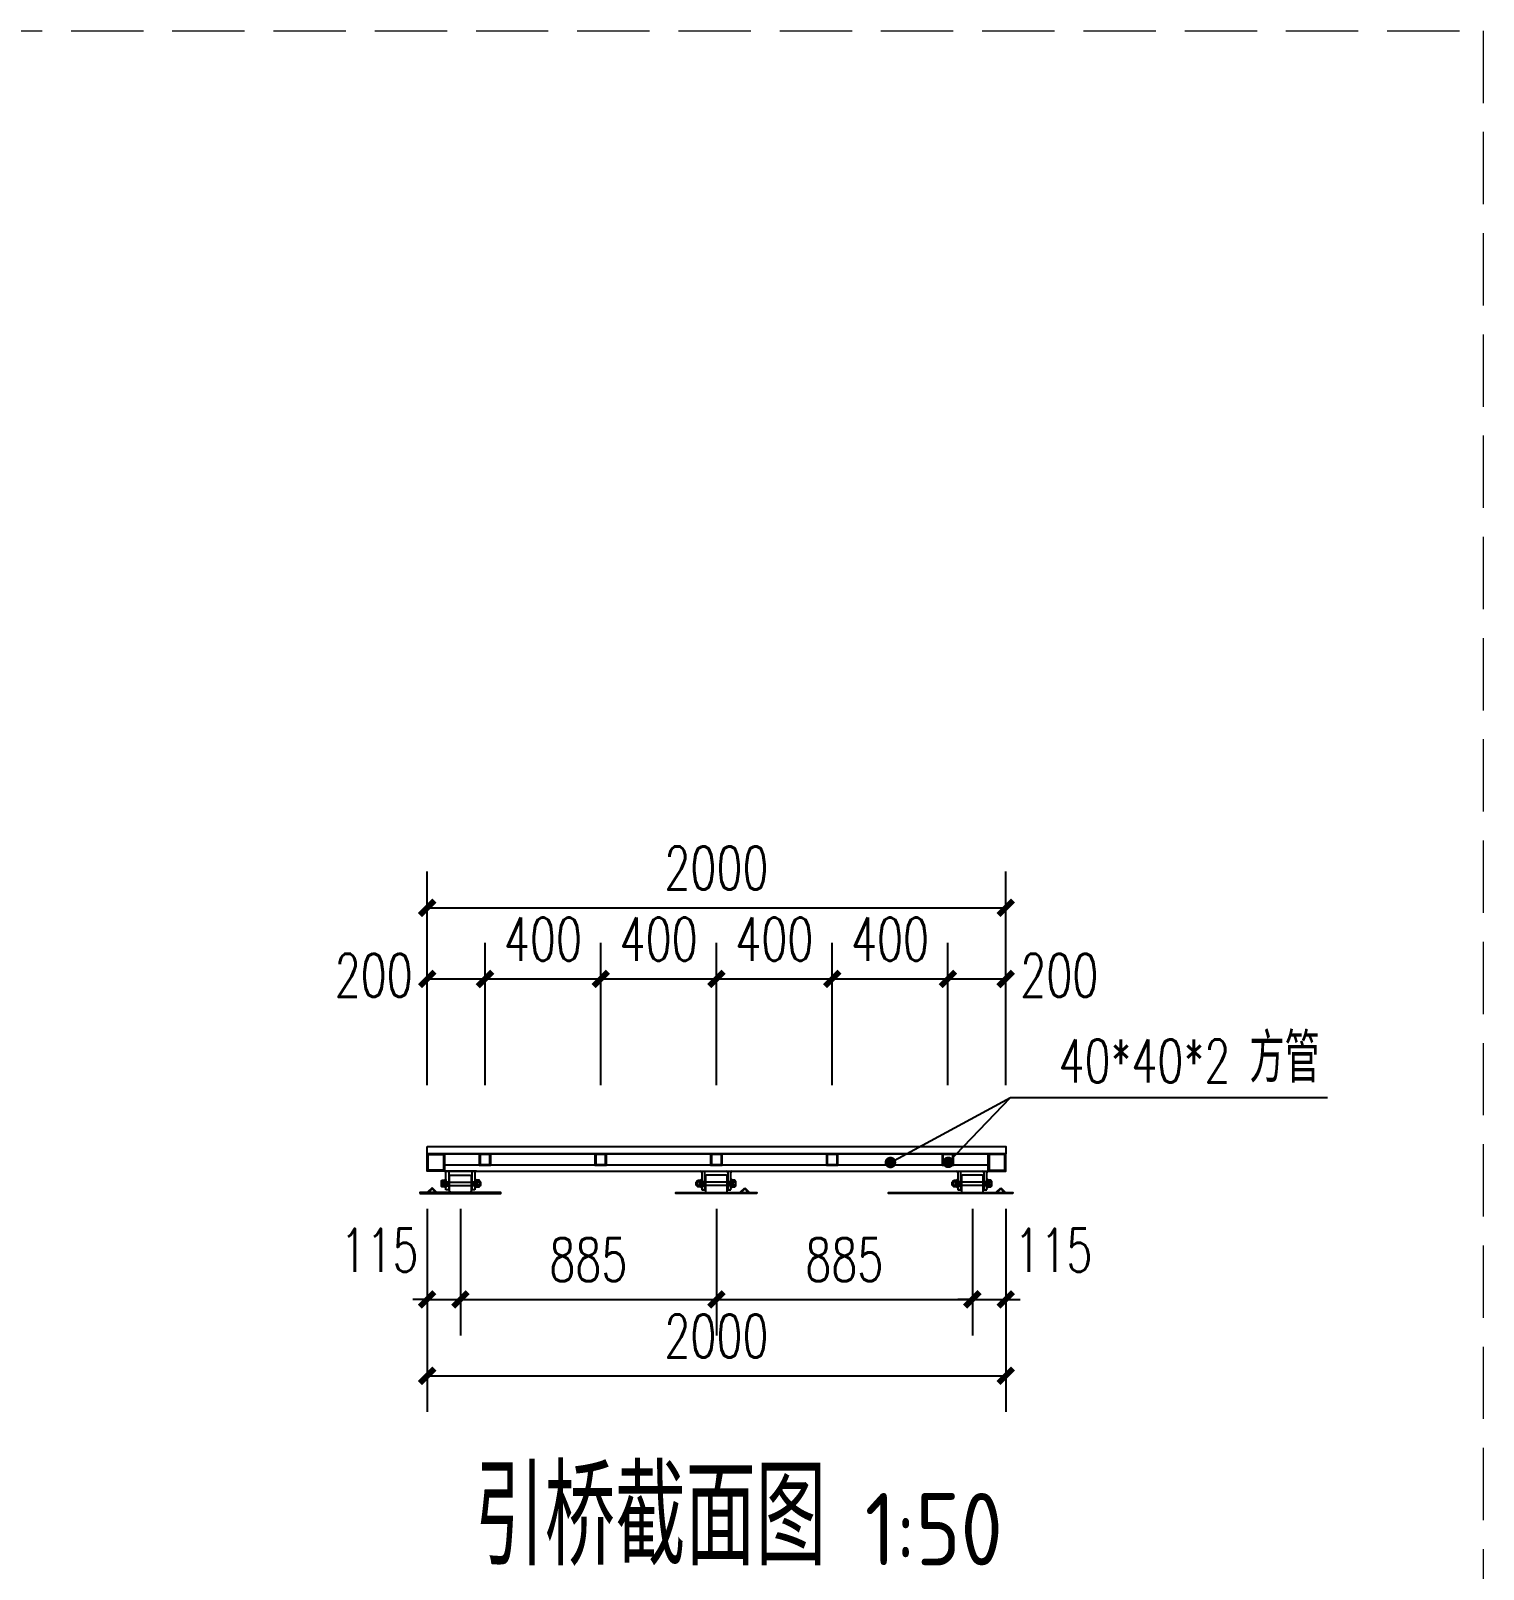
# Model space of a CAD drawing. Extents: x 396092 to 455492, y 17293 to 132793.
# Drawn here: x 428753 to 433774, y 37276 to 42596 of the extents above; entities that cross this region are included whole.
import ezdxf

# ---------------------------------------------------------------- set-up
doc = ezdxf.new("R2010")
doc.units = 0
doc.header["$LTSCALE"] = 1000
doc.header["$MEASUREMENT"] = 0
doc.linetypes.add('ACAD_ISO03W100', pattern=[30, 12, -18])
doc.linetypes.add('DASH', pattern=[0.35, 0.25, -0.1])
doc.layers.add('8', color=8, linetype='Continuous', lineweight=9)
for name, color, linetype in [('DIM_LEAD', 3, 'Continuous'), ('PUB_DIM', 3, 'Continuous'), ('PUB_TEXT', 7, 'Continuous'), ('W-WOOD_FLOOR木地板', 30, 'Continuous')]:
    doc.layers.add(name, color=color, linetype=linetype)
doc.styles.add('_TCH_DIM', font='SIMPLEX', dxfattribs={"bigfont": 'GBCBIG'})
doc.styles.add('_TCH_DIM_T3', font='SIMPLEX', dxfattribs={"width": 0.705882, "bigfont": 'GBCBIG'})
doc.styles.get("Standard").update_dxf_attribs({"font": 'gbenor.shx', "bigfont": 'gbcbig.shx'})
doc.dimstyles.new('_TCH_ARCH&&50', dxfattribs={"dimtxt": 148.75, "dimasz": 50, "dimexe": 125, "dimexo": 150, "dimgap": 63.125, "dimtad": 1, "dimdec": 0, "dimzin": 0, "dimdsep": 46, "dimtxsty": '_TCH_DIM_T3', "dimblk": 'ARCHTICK', "dimcen": 0.09, "dimclrt": 7, "dimazin": 2, "dimtfac": 1, "dimtdec": 0, "dimtix": 1, "dimtmove": 2, "dimatfit": 3, "dimfxl": 1, "dimtolj": 1, "dimtzin": 0, "dimarcsym": 0})

# ---------------------------------------------------------------- blocks, each defined once
blk = doc.blocks.new('*U45')
for p, q in [((20, 20), (-20, 20)), ((-20, 20), (-20, -20)), ((17, 17), (-17, 17)), ((-17, 17), (-17, -17)), ((17, -17), (17, 17)), ((20, -20), (20, 20)), ((-20, -20), (20, -20)), ((-17, -17), (17, -17))]:
    blk.add_line(p, q)
blk = doc.blocks.new('*U42')
at = {"color": 0, "linetype": 'ByBlock', "lineweight": -2, "transparency": 16777216}
for p in [(0, 0), (400, 0), (800, 0), (1200, 0), (1600, 0)]:
    blk.add_blockref('*U45', p, dxfattribs=at)
blk = doc.blocks.new('_ArchTick')
at = {"color": 0, "linetype": 'ByBlock', "const_width": 0.4}
blk.add_lwpolyline([(-0.5, -0.5), (0.5, 0.5)], dxfattribs=at)
blk = doc.blocks.new('*D115')
at = {"layer": 'Defpoints', "color": 0, "transparency": 16777216}
for p in [(432123.1, 39563.4), (430123.1, 39046.2), (432123.1, 39046.2)]:
    blk.add_point(p, dxfattribs=at)
at = {"layer": 'PUB_DIM', "color": 0, "lineweight": -2, "transparency": 16777216}
for p, q in [((430123.1, 39196.2), (430123.1, 39688.4)), ((432123.1, 39196.2), (432123.1, 39688.4)), ((430123.1, 39563.4), (432123.1, 39563.4))]:
    blk.add_line(p, q, dxfattribs=at)
at = {"layer": 'PUB_DIM', "color": 0, "lineweight": -2, "transparency": 16777216, "xscale": 50, "yscale": 50, "zscale": 50, "rotation": 180}
blk.add_blockref('_ArchTick', (430123.1, 39563.4), dxfattribs=at)
at = {"layer": 'PUB_DIM', "color": 0, "lineweight": -2, "transparency": 16777216, "xscale": 50, "yscale": 50, "zscale": 50}
blk.add_blockref('_ArchTick', (432123.1, 39563.4), dxfattribs=at)
at = {"layer": 'PUB_DIM', "color": 7, "transparency": 16777216, "insert": (431123.1, 39700.9), "char_height": 148.75, "attachment_point": 5, "style": '_TCH_DIM_T3'}
blk.add_mtext('\\A1;2000', dxfattribs=at)
blk = doc.blocks.new('*D116')
at = {"layer": 'Defpoints', "color": 0, "transparency": 16777216}
for p in [(430323.1, 39317.3), (430123.1, 38800.1), (430323.1, 38800.1)]:
    blk.add_point(p, dxfattribs=at)
at = {"layer": 'PUB_DIM', "color": 0, "lineweight": -2, "transparency": 16777216}
for p, q in [((430123.1, 38950.1), (430123.1, 39442.3)), ((430323.1, 38950.1), (430323.1, 39442.3)), ((430123.1, 39317.3), (430323.1, 39317.3))]:
    blk.add_line(p, q, dxfattribs=at)
at = {"layer": 'PUB_DIM', "color": 0, "lineweight": -2, "transparency": 16777216, "xscale": 50, "yscale": 50, "zscale": 50, "rotation": 180}
blk.add_blockref('_ArchTick', (430123.1, 39317.3), dxfattribs=at)
at = {"layer": 'PUB_DIM', "color": 0, "lineweight": -2, "transparency": 16777216, "xscale": 50, "yscale": 50, "zscale": 50}
blk.add_blockref('_ArchTick', (430323.1, 39317.3), dxfattribs=at)
at = {"layer": 'PUB_DIM', "color": 7, "transparency": 16777216, "insert": (429938.1, 39329.8), "char_height": 148.75, "attachment_point": 5, "style": '_TCH_DIM_T3'}
blk.add_mtext('\\A1;200', dxfattribs=at)
blk = doc.blocks.new('*D117')
at = {"layer": 'Defpoints', "color": 0, "transparency": 16777216}
for p in [(430723.1, 39317.3), (430323.1, 38800.1), (430723.1, 38800.1)]:
    blk.add_point(p, dxfattribs=at)
at = {"layer": 'PUB_DIM', "color": 0, "lineweight": -2, "transparency": 16777216}
for p, q in [((430323.1, 38950.1), (430323.1, 39442.3)), ((430723.1, 38950.1), (430723.1, 39442.3)), ((430323.1, 39317.3), (430723.1, 39317.3))]:
    blk.add_line(p, q, dxfattribs=at)
at = {"layer": 'PUB_DIM', "color": 0, "lineweight": -2, "transparency": 16777216, "xscale": 50, "yscale": 50, "zscale": 50, "rotation": 180}
blk.add_blockref('_ArchTick', (430323.1, 39317.3), dxfattribs=at)
at = {"layer": 'PUB_DIM', "color": 0, "lineweight": -2, "transparency": 16777216, "xscale": 50, "yscale": 50, "zscale": 50}
blk.add_blockref('_ArchTick', (430723.1, 39317.3), dxfattribs=at)
at = {"layer": 'PUB_DIM', "color": 7, "transparency": 16777216, "insert": (430523.1, 39454.8), "char_height": 148.75, "attachment_point": 5, "style": '_TCH_DIM_T3'}
blk.add_mtext('\\A1;400', dxfattribs=at)
blk = doc.blocks.new('*D118')
at = {"layer": 'Defpoints', "color": 0, "transparency": 16777216}
for p in [(431123.1, 39317.3), (430723.1, 38800.1), (431123.1, 38800.1)]:
    blk.add_point(p, dxfattribs=at)
at = {"layer": 'PUB_DIM', "color": 0, "lineweight": -2, "transparency": 16777216}
for p, q in [((430723.1, 38950.1), (430723.1, 39442.3)), ((431123.1, 38950.1), (431123.1, 39442.3)), ((430723.1, 39317.3), (431123.1, 39317.3))]:
    blk.add_line(p, q, dxfattribs=at)
at = {"layer": 'PUB_DIM', "color": 0, "lineweight": -2, "transparency": 16777216, "xscale": 50, "yscale": 50, "zscale": 50, "rotation": 180}
blk.add_blockref('_ArchTick', (430723.1, 39317.3), dxfattribs=at)
at = {"layer": 'PUB_DIM', "color": 0, "lineweight": -2, "transparency": 16777216, "xscale": 50, "yscale": 50, "zscale": 50}
blk.add_blockref('_ArchTick', (431123.1, 39317.3), dxfattribs=at)
at = {"layer": 'PUB_DIM', "color": 7, "transparency": 16777216, "insert": (430923.1, 39454.8), "char_height": 148.75, "attachment_point": 5, "style": '_TCH_DIM_T3'}
blk.add_mtext('\\A1;400', dxfattribs=at)
blk = doc.blocks.new('*D119')
at = {"layer": 'Defpoints', "color": 0, "transparency": 16777216}
for p in [(431523.1, 39317.3), (431123.1, 38800.1), (431523.1, 38800.1)]:
    blk.add_point(p, dxfattribs=at)
at = {"layer": 'PUB_DIM', "color": 0, "lineweight": -2, "transparency": 16777216}
for p, q in [((431123.1, 38950.1), (431123.1, 39442.3)), ((431523.1, 38950.1), (431523.1, 39442.3)), ((431123.1, 39317.3), (431523.1, 39317.3))]:
    blk.add_line(p, q, dxfattribs=at)
at = {"layer": 'PUB_DIM', "color": 0, "lineweight": -2, "transparency": 16777216, "xscale": 50, "yscale": 50, "zscale": 50, "rotation": 180}
blk.add_blockref('_ArchTick', (431123.1, 39317.3), dxfattribs=at)
at = {"layer": 'PUB_DIM', "color": 0, "lineweight": -2, "transparency": 16777216, "xscale": 50, "yscale": 50, "zscale": 50}
blk.add_blockref('_ArchTick', (431523.1, 39317.3), dxfattribs=at)
at = {"layer": 'PUB_DIM', "color": 7, "transparency": 16777216, "insert": (431323.1, 39454.8), "char_height": 148.75, "attachment_point": 5, "style": '_TCH_DIM_T3'}
blk.add_mtext('\\A1;400', dxfattribs=at)
blk = doc.blocks.new('*D120')
at = {"layer": 'Defpoints', "color": 0, "transparency": 16777216}
for p in [(431923.1, 39317.3), (431523.1, 38800.1), (431923.1, 38800.1)]:
    blk.add_point(p, dxfattribs=at)
at = {"layer": 'PUB_DIM', "color": 0, "lineweight": -2, "transparency": 16777216}
for p, q in [((431523.1, 38950.1), (431523.1, 39442.3)), ((431923.1, 38950.1), (431923.1, 39442.3)), ((431523.1, 39317.3), (431923.1, 39317.3))]:
    blk.add_line(p, q, dxfattribs=at)
at = {"layer": 'PUB_DIM', "color": 0, "lineweight": -2, "transparency": 16777216, "xscale": 50, "yscale": 50, "zscale": 50, "rotation": 180}
blk.add_blockref('_ArchTick', (431523.1, 39317.3), dxfattribs=at)
at = {"layer": 'PUB_DIM', "color": 0, "lineweight": -2, "transparency": 16777216, "xscale": 50, "yscale": 50, "zscale": 50}
blk.add_blockref('_ArchTick', (431923.1, 39317.3), dxfattribs=at)
at = {"layer": 'PUB_DIM', "color": 7, "transparency": 16777216, "insert": (431723.1, 39454.8), "char_height": 148.75, "attachment_point": 5, "style": '_TCH_DIM_T3'}
blk.add_mtext('\\A1;400', dxfattribs=at)
blk = doc.blocks.new('*D121')
at = {"layer": 'Defpoints', "color": 0, "transparency": 16777216}
for p in [(432123.1, 39317.3), (431923.1, 38800.1), (432123.1, 38800.1)]:
    blk.add_point(p, dxfattribs=at)
at = {"layer": 'PUB_DIM', "color": 0, "lineweight": -2, "transparency": 16777216}
for p, q in [((431923.1, 38950.1), (431923.1, 39442.3)), ((432123.1, 38950.1), (432123.1, 39442.3)), ((431923.1, 39317.3), (432123.1, 39317.3))]:
    blk.add_line(p, q, dxfattribs=at)
at = {"layer": 'PUB_DIM', "color": 0, "lineweight": -2, "transparency": 16777216, "xscale": 50, "yscale": 50, "zscale": 50, "rotation": 180}
blk.add_blockref('_ArchTick', (431923.1, 39317.3), dxfattribs=at)
at = {"layer": 'PUB_DIM', "color": 0, "lineweight": -2, "transparency": 16777216, "xscale": 50, "yscale": 50, "zscale": 50}
blk.add_blockref('_ArchTick', (432123.1, 39317.3), dxfattribs=at)
at = {"layer": 'PUB_DIM', "color": 7, "transparency": 16777216, "insert": (432308.1, 39329.8), "char_height": 148.75, "attachment_point": 5, "style": '_TCH_DIM_T3'}
blk.add_mtext('\\A1;200', dxfattribs=at)
blk = doc.blocks.new('*D122')
at = {"layer": 'Defpoints', "color": 0, "transparency": 16777216}
for p in [(430123.1, 38469.7), (432123.1, 38469.7), (432123.1, 37945.1)]:
    blk.add_point(p, dxfattribs=at)
at = {"layer": 'PUB_DIM', "color": 0, "lineweight": -2, "transparency": 16777216}
for p, q in [((430123.1, 38319.7), (430123.1, 37820.1)), ((432123.1, 38319.7), (432123.1, 37820.1)), ((430123.1, 37945.1), (432123.1, 37945.1))]:
    blk.add_line(p, q, dxfattribs=at)
at = {"layer": 'PUB_DIM', "color": 0, "lineweight": -2, "transparency": 16777216, "xscale": 50, "yscale": 50, "zscale": 50, "rotation": 180}
blk.add_blockref('_ArchTick', (430123.1, 37945.1), dxfattribs=at)
at = {"layer": 'PUB_DIM', "color": 0, "lineweight": -2, "transparency": 16777216, "xscale": 50, "yscale": 50, "zscale": 50}
blk.add_blockref('_ArchTick', (432123.1, 37945.1), dxfattribs=at)
at = {"layer": 'PUB_DIM', "color": 7, "transparency": 16777216, "insert": (431123.1, 38082.6), "char_height": 148.75, "attachment_point": 5, "style": '_TCH_DIM_T3'}
blk.add_mtext('\\A1;2000', dxfattribs=at)
blk = doc.blocks.new('*D123')
at = {"layer": 'Defpoints', "color": 0, "transparency": 16777216}
for p in [(430123.1, 38672.4), (430238.1, 38672.4), (430238.1, 38209.3)]:
    blk.add_point(p, dxfattribs=at)
at = {"layer": 'PUB_DIM', "color": 0, "lineweight": -2, "transparency": 16777216}
for p, q in [((430123.1, 38522.4), (430123.1, 38084.3)), ((430238.1, 38522.4), (430238.1, 38084.3)), ((430123.1, 38209.3), (430073.1, 38209.3)), ((430123.1, 38209.3), (430238.1, 38209.3)), ((430238.1, 38209.3), (430288.1, 38209.3))]:
    blk.add_line(p, q, dxfattribs=at)
at = {"layer": 'PUB_DIM', "color": 0, "lineweight": -2, "transparency": 16777216, "xscale": 50, "yscale": 50, "zscale": 50}
blk.add_blockref('_ArchTick', (430123.1, 38209.3), dxfattribs=at)
at = {"layer": 'PUB_DIM', "color": 0, "lineweight": -2, "transparency": 16777216, "xscale": 50, "yscale": 50, "zscale": 50, "rotation": 180}
blk.add_blockref('_ArchTick', (430238.1, 38209.3), dxfattribs=at)
at = {"layer": 'PUB_DIM', "color": 7, "transparency": 16777216, "insert": (429958.1, 38379.5), "char_height": 148.75, "attachment_point": 5, "style": '_TCH_DIM_T3'}
blk.add_mtext('\\A1;115', dxfattribs=at)
blk = doc.blocks.new('*D124')
at = {"layer": 'Defpoints', "color": 0, "transparency": 16777216}
for p in [(430238.1, 38672.4), (431122.9, 38672.4), (431122.9, 38209.3)]:
    blk.add_point(p, dxfattribs=at)
at = {"layer": 'PUB_DIM', "color": 0, "lineweight": -2, "transparency": 16777216}
for p, q in [((430238.1, 38522.4), (430238.1, 38084.3)), ((431122.9, 38522.4), (431122.9, 38084.3)), ((430238.1, 38209.3), (431122.9, 38209.3))]:
    blk.add_line(p, q, dxfattribs=at)
at = {"layer": 'PUB_DIM', "color": 0, "lineweight": -2, "transparency": 16777216, "xscale": 50, "yscale": 50, "zscale": 50, "rotation": 180}
blk.add_blockref('_ArchTick', (430238.1, 38209.3), dxfattribs=at)
at = {"layer": 'PUB_DIM', "color": 0, "lineweight": -2, "transparency": 16777216, "xscale": 50, "yscale": 50, "zscale": 50}
blk.add_blockref('_ArchTick', (431122.9, 38209.3), dxfattribs=at)
at = {"layer": 'PUB_DIM', "color": 7, "transparency": 16777216, "insert": (430680.5, 38346.8), "char_height": 148.75, "attachment_point": 5, "style": '_TCH_DIM_T3'}
blk.add_mtext('\\A1;885', dxfattribs=at)
blk = doc.blocks.new('*D125')
at = {"layer": 'Defpoints', "color": 0, "transparency": 16777216}
for p in [(431122.9, 38672.4), (432007.8, 38672.4), (432007.8, 38209.3)]:
    blk.add_point(p, dxfattribs=at)
at = {"layer": 'PUB_DIM', "color": 0, "lineweight": -2, "transparency": 16777216}
for p, q in [((431122.9, 38522.4), (431122.9, 38084.3)), ((432007.8, 38522.4), (432007.8, 38084.3)), ((431122.9, 38209.3), (432007.8, 38209.3))]:
    blk.add_line(p, q, dxfattribs=at)
at = {"layer": 'PUB_DIM', "color": 0, "lineweight": -2, "transparency": 16777216, "xscale": 50, "yscale": 50, "zscale": 50, "rotation": 180}
blk.add_blockref('_ArchTick', (431122.9, 38209.3), dxfattribs=at)
at = {"layer": 'PUB_DIM', "color": 0, "lineweight": -2, "transparency": 16777216, "xscale": 50, "yscale": 50, "zscale": 50}
blk.add_blockref('_ArchTick', (432007.8, 38209.3), dxfattribs=at)
at = {"layer": 'PUB_DIM', "color": 7, "transparency": 16777216, "insert": (431565.4, 38346.8), "char_height": 148.75, "attachment_point": 5, "style": '_TCH_DIM_T3'}
blk.add_mtext('\\A1;885', dxfattribs=at)
blk = doc.blocks.new('*D126')
at = {"layer": 'Defpoints', "color": 0, "transparency": 16777216}
for p in [(432007.8, 38672.4), (432123.1, 38672.4), (432123.1, 38209.3)]:
    blk.add_point(p, dxfattribs=at)
at = {"layer": 'PUB_DIM', "color": 0, "lineweight": -2, "transparency": 16777216}
for p, q in [((432007.8, 38522.4), (432007.8, 38084.3)), ((432123.1, 38522.4), (432123.1, 38084.3)), ((432007.8, 38209.3), (431957.8, 38209.3)), ((432007.8, 38209.3), (432123.1, 38209.3)), ((432123.1, 38209.3), (432173.1, 38209.3))]:
    blk.add_line(p, q, dxfattribs=at)
at = {"layer": 'PUB_DIM', "color": 0, "lineweight": -2, "transparency": 16777216, "xscale": 50, "yscale": 50, "zscale": 50}
blk.add_blockref('_ArchTick', (432007.8, 38209.3), dxfattribs=at)
at = {"layer": 'PUB_DIM', "color": 0, "lineweight": -2, "transparency": 16777216, "xscale": 50, "yscale": 50, "zscale": 50, "rotation": 180}
blk.add_blockref('_ArchTick', (432123.1, 38209.3), dxfattribs=at)
at = {"layer": 'PUB_DIM', "color": 7, "transparency": 16777216, "insert": (432288.1, 38379.5), "char_height": 148.75, "attachment_point": 5, "style": '_TCH_DIM_T3'}
blk.add_mtext('\\A1;115', dxfattribs=at)

msp = doc.modelspace()

# ---------------------------------------------------------------- linework, layer by layer
for p, q in [((430293.1, 38653.1), (430183.1, 38653.1)), ((430188.1, 38588.1), (430188.1, 38648.1)), ((430198.1, 38648.1), (430198.1, 38588.1)), ((430288.1, 38648.1), (430288.1, 38588.1)), ((431067.9, 38653.1), (431177.9, 38653.1)), ((431072.9, 38648.1), (431072.9, 38588.1)), ((431162.9, 38648.1), (431162.9, 38588.1)), ((431172.9, 38588.1), (431172.9, 38648.1)), ((431952.8, 38653.1), (432062.8, 38653.1)), ((431957.8, 38648.1), (431957.8, 38588.1)), ((432047.8, 38648.1), (432047.8, 38588.1)), ((432057.8, 38588.1), (432057.8, 38648.1)), ((430172.1, 38616.7), (430172.1, 38602.7)), ((430181.1, 38615.2), (430174.1, 38615.2)), ((430174.1, 38604.2), (430181.1, 38604.2)), ((430185.1, 38613), (430181.1, 38609.7)), ((430185.1, 38610.7), (430181.1, 38607.4)), ((430198.1, 38588.1), (430188.1, 38588.1)), ((430291.1, 38613), (430295.1, 38609.7)), ((430291.1, 38610.7), (430295.1, 38607.4)), ((430295.1, 38615.2), (430302.1, 38615.2)), ((430302.1, 38604.2), (430295.1, 38604.2)), ((431065.9, 38615.2), (431058.9, 38615.2)), ((431058.9, 38604.2), (431065.9, 38604.2)), ((431069.9, 38613), (431065.9, 38609.7)), ((431069.9, 38610.7), (431065.9, 38607.4)), ((431162.9, 38588.1), (431172.9, 38588.1)), ((431175.9, 38613), (431179.9, 38609.7)), ((431175.9, 38610.7), (431179.9, 38607.4)), ((431179.9, 38615.2), (431186.9, 38615.2)), ((431186.9, 38604.2), (431179.9, 38604.2)), ((431188.9, 38616.7), (431188.9, 38602.7)), ((431950.8, 38615.2), (431943.8, 38615.2)), ((431943.8, 38604.2), (431950.8, 38604.2)), ((431954.8, 38613), (431950.8, 38609.7)), ((431954.8, 38610.7), (431950.8, 38607.4)), ((432047.8, 38588.1), (432057.8, 38588.1)), ((432060.8, 38613), (432064.8, 38609.7)), ((432060.8, 38610.7), (432064.8, 38607.4)), ((432064.8, 38615.2), (432071.8, 38615.2)), ((432071.8, 38604.2), (432064.8, 38604.2)), ((432073.8, 38616.7), (432073.8, 38602.7))]:
    msp.add_line(p, q)
at = {"color": 1}
for p, q in [((430188.1, 38616.1), (430198.1, 38616.1)), ((430188.1, 38602.1), (430198.1, 38602.1)), ((430278.1, 38616.1), (430288.1, 38616.1)), ((430288.1, 38602.1), (430278.1, 38602.1)), ((431082.9, 38616.1), (431072.9, 38616.1)), ((431072.9, 38602.1), (431082.9, 38602.1)), ((431172.9, 38616.1), (431162.9, 38616.1)), ((431172.9, 38602.1), (431162.9, 38602.1)), ((431967.8, 38616.1), (431957.8, 38616.1)), ((431957.8, 38602.1), (431967.8, 38602.1)), ((432057.8, 38616.1), (432047.8, 38616.1)), ((432057.8, 38602.1), (432047.8, 38602.1))]:
    msp.add_line(p, q, dxfattribs=at)
at = {"color": 6, "linetype": 'ACAD_ISO03W100'}
for p, q in [((430188.1, 38615.1), (430288.1, 38615.1)), ((430188.1, 38603.1), (430288.1, 38603.1)), ((431172.9, 38615.1), (431072.9, 38615.1)), ((431172.9, 38603.1), (431072.9, 38603.1)), ((432057.8, 38615.1), (431957.8, 38615.1)), ((432057.8, 38603.1), (431957.8, 38603.1))]:
    msp.add_line(p, q, dxfattribs=at)
at = {"color": 2}
for p, q in [((430198.1, 38609.1), (430188.1, 38609.1)), ((430288.1, 38609.1), (430278.1, 38609.1)), ((431072.9, 38609.1), (431082.9, 38609.1)), ((431162.9, 38609.1), (431172.9, 38609.1)), ((431957.8, 38609.1), (431967.8, 38609.1)), ((432047.8, 38609.1), (432057.8, 38609.1))]:
    msp.add_line(p, q, dxfattribs=at)
at = {"color": 4}
for p, q in [((430307.1, 38615.7), (430304.1, 38615.7)), ((430304.1, 38609.7), (430308.1, 38609.7)), ((430304.1, 38603.7), (430307.1, 38603.7)), ((431056.9, 38609.7), (431052.9, 38609.7)), ((431053.9, 38615.7), (431056.9, 38615.7)), ((431056.9, 38603.7), (431053.9, 38603.7)), ((431941.8, 38609.7), (431937.8, 38609.7)), ((431938.8, 38615.7), (431941.8, 38615.7)), ((431941.8, 38603.7), (431938.8, 38603.7))]:
    msp.add_line(p, q, dxfattribs=at)
for points in [[(430123.1, 38713.1), (430183.1, 38713.1), (430183.1, 38653.1), (430123.1, 38653.1)], [(430126.1, 38710.1), (430180.1, 38710.1), (430180.1, 38656.1), (430126.1, 38656.1)], [(432062.8, 38713.1), (430183.1, 38713.1), (430183.1, 38653.1), (432062.8, 38653.1)], [(430183.1, 38713.1), (432062.8, 38713.1), (432062.8, 38673.1), (430183.1, 38673.1)], [(432123.1, 38713.1), (432063.1, 38713.1), (432063.1, 38653.1), (432123.1, 38653.1)], [(432120.1, 38710.1), (432066.1, 38710.1), (432066.1, 38656.1), (432120.1, 38656.1)], [(430098.1, 38575.1), (430378.1, 38575.1), (430378.1, 38579.1), (430098.1, 38579.1)], [(430140.1, 38595.4), (430125.9, 38581.3), (430128.1, 38579.1), (430140.1, 38591.2), (430152.1, 38579.1), (430154.2, 38581.3)], [(430172.1, 38618.2), (430172.1, 38615.2), (430172.1, 38604.2), (430172.1, 38601.2)], [(430304.1, 38618.2), (430304.1, 38615.2), (430304.1, 38604.2), (430304.1, 38601.2)], [(430308.1, 38614.7), (430306.1, 38616.7), (430306.1, 38602.7), (430308.1, 38604.7)], [(431262.9, 38575.1), (430982.9, 38575.1), (430982.9, 38579.1), (431262.9, 38579.1)], [(431052.9, 38614.7), (431054.9, 38616.7), (431054.9, 38602.7), (431052.9, 38604.7)], [(431056.9, 38618.2), (431056.9, 38615.2), (431056.9, 38604.2), (431056.9, 38601.2)], [(431188.9, 38618.2), (431188.9, 38615.2), (431188.9, 38604.2), (431188.9, 38601.2)], [(431220.9, 38595.4), (431235.1, 38581.3), (431232.9, 38579.1), (431220.9, 38591.2), (431208.9, 38579.1), (431206.8, 38581.3)], [(432147.8, 38575.1), (431717.8, 38575.1), (431717.8, 38579.1), (432147.8, 38579.1)], [(431937.8, 38614.7), (431939.8, 38616.7), (431939.8, 38602.7), (431937.8, 38604.7)], [(431941.8, 38618.2), (431941.8, 38615.2), (431941.8, 38604.2), (431941.8, 38601.2)], [(432073.8, 38618.2), (432073.8, 38615.2), (432073.8, 38604.2), (432073.8, 38601.2)], [(432105.8, 38595.4), (432119.9, 38581.3), (432117.8, 38579.1), (432105.8, 38591.2), (432093.8, 38579.1), (432091.6, 38581.3)]]:
    msp.add_lwpolyline(points, close=True)
for points in [[(430174.1, 38621.2), (430181.1, 38621.2), (430181.1, 38620.2), (430185.1, 38620.2), (430185.1, 38599.2), (430181.1, 38599.2), (430181.1, 38620.2), (430181.1, 38598.2), (430174.1, 38598.2, -0.666667), (430174.1, 38604.2, -0.363636), (430174.1, 38615.2, -0.666667)], [(430270.6, 38579.1), (430205.6, 38579.1, -0.414214), (430200.6, 38584.1), (430200.6, 38634.1, -0.414214), (430205.6, 38639.1), (430270.6, 38639.1, -0.414214), (430275.6, 38634.1), (430275.6, 38584.1, -0.414214)], [(430302.1, 38621.2), (430295.1, 38621.2), (430295.1, 38620.2), (430291.1, 38620.2), (430291.1, 38599.2), (430295.1, 38599.2), (430295.1, 38620.2), (430295.1, 38598.2), (430302.1, 38598.2, 0.666667), (430302.1, 38604.2, 0.363636), (430302.1, 38615.2, 0.666667)], [(431058.9, 38621.2), (431065.9, 38621.2), (431065.9, 38620.2), (431069.9, 38620.2), (431069.9, 38599.2), (431065.9, 38599.2), (431065.9, 38620.2), (431065.9, 38598.2), (431058.9, 38598.2, -0.666667), (431058.9, 38604.2, -0.363636), (431058.9, 38615.2, -0.666667)], [(431090.4, 38579.1), (431155.4, 38579.1, 0.414214), (431160.4, 38584.1), (431160.4, 38634.1, 0.414214), (431155.4, 38639.1), (431090.4, 38639.1, 0.414214), (431085.4, 38634.1), (431085.4, 38584.1, 0.414214)], [(431186.9, 38621.2), (431179.9, 38621.2), (431179.9, 38620.2), (431175.9, 38620.2), (431175.9, 38599.2), (431179.9, 38599.2), (431179.9, 38620.2), (431179.9, 38598.2), (431186.9, 38598.2, 0.666667), (431186.9, 38604.2, 0.363636), (431186.9, 38615.2, 0.666667)], [(431943.8, 38621.2), (431950.8, 38621.2), (431950.8, 38620.2), (431954.8, 38620.2), (431954.8, 38599.2), (431950.8, 38599.2), (431950.8, 38620.2), (431950.8, 38598.2), (431943.8, 38598.2, -0.666667), (431943.8, 38604.2, -0.363636), (431943.8, 38615.2, -0.666667)], [(431975.3, 38579.1), (432040.3, 38579.1, 0.414214), (432045.3, 38584.1), (432045.3, 38634.1, 0.414214), (432040.3, 38639.1), (431975.3, 38639.1, 0.414214), (431970.3, 38634.1), (431970.3, 38584.1, 0.414214)], [(432071.8, 38621.2), (432064.8, 38621.2), (432064.8, 38620.2), (432060.8, 38620.2), (432060.8, 38599.2), (432064.8, 38599.2), (432064.8, 38620.2), (432064.8, 38598.2), (432071.8, 38598.2, 0.666667), (432071.8, 38604.2, 0.363636), (432071.8, 38615.2, 0.666667)]]:
    msp.add_lwpolyline(points, format="xyb", close=True)
for points in [[(430185.1, 38596.2), (430185.1, 38624.2), (430188.1, 38624.2), (430188.1, 38596.2), (430185.1, 38596.2), (430185.1, 38597.2)], [(430291.1, 38596.2), (430291.1, 38624.2), (430288.1, 38624.2), (430288.1, 38596.2), (430291.1, 38596.2), (430291.1, 38597.2)], [(431069.9, 38596.2), (431069.9, 38624.2), (431072.9, 38624.2), (431072.9, 38596.2), (431069.9, 38596.2), (431069.9, 38597.2)], [(431175.9, 38596.2), (431175.9, 38624.2), (431172.9, 38624.2), (431172.9, 38596.2), (431175.9, 38596.2), (431175.9, 38597.2)], [(431954.8, 38596.2), (431954.8, 38624.2), (431957.8, 38624.2), (431957.8, 38596.2), (431954.8, 38596.2), (431954.8, 38597.2)], [(432060.8, 38596.2), (432060.8, 38624.2), (432057.8, 38624.2), (432057.8, 38596.2), (432060.8, 38596.2), (432060.8, 38597.2)], [(430306.1, 38616.7), (430304.1, 38616.7), (430304.1, 38602.7), (430306.1, 38602.7)], [(431054.9, 38616.7), (431056.9, 38616.7), (431056.9, 38602.7), (431054.9, 38602.7)], [(431939.8, 38616.7), (431941.8, 38616.7), (431941.8, 38602.7), (431939.8, 38602.7)]]:
    msp.add_lwpolyline(points)
for points in [[(430288.1, 38588.1), (430278.1, 38588.1), (430278.1, 38648.1, 0.414214), (430273.1, 38653.1)], [(431072.9, 38588.1), (431082.9, 38588.1), (431082.9, 38648.1, -0.414214), (431087.9, 38653.1)], [(431957.8, 38588.1), (431967.8, 38588.1), (431967.8, 38648.1, -0.414214), (431972.8, 38653.1)]]:
    msp.add_lwpolyline(points, format="xyb")
for centre, start, end in [((430183.1, 38648.1), 0, 90), ((430203.1, 38648.1), 90, 180), ((430293.1, 38648.1), 90, 180), ((431067.9, 38648.1), 0, 90), ((431157.9, 38648.1), 0, 90), ((431177.9, 38648.1), 90, 180), ((431952.8, 38648.1), 0, 90), ((432042.8, 38648.1), 0, 90), ((432062.8, 38648.1), 90, 180)]:
    msp.add_arc(centre, 5, start, end)
at = {"layer": '8', "linetype": 'DASH'}
msp.add_lwpolyline([(420491.9, 42595.8), (433773.9, 42595.8), (433773.9, 30860.2), (420491.9, 30860.2)], close=True, dxfattribs=at)
at = {"layer": 'DIM_LEAD'}
for p, q in [((431724.6, 38682.7), (432140.2, 38906.9)), ((431924.5, 38683.1), (432140.2, 38906.9)), ((432140.2, 38906.9), (433235.9, 38906.9))]:
    msp.add_line(p, q, dxfattribs=at)
at = {"layer": 'DIM_LEAD', "const_width": 20}
for points in [[(431715.8, 38677.9, 1), (431733.4, 38687.4, 1)], [(431917.6, 38675.9, 1), (431931.4, 38690.3, 1)]]:
    msp.add_lwpolyline(points, format="xyb", close=True, dxfattribs=at)
at = {"layer": 'W-WOOD_FLOOR木地板'}
msp.add_lwpolyline([(430123.1, 38738.1), (432123.1, 38738.1), (432123.1, 38713.1), (430123.1, 38713.1)], close=True, dxfattribs=at)

# ---------------------------------------------------------------- block references
msp.add_blockref('*U42', (430323.1, 38693.1))

# ---------------------------------------------------------------- texts
at = {"layer": 'PUB_TEXT', "style": '_TCH_DIM', "width": 0.705882}
msp.add_text('40*40*2', height=148.75, dxfattribs=at).set_placement((432305.5, 38959.4))
at = {"layer": 'PUB_TEXT', "style": '_TCH_DIM'}
msp.add_text('方管', height=168.79, dxfattribs=at).set_placement((432965.5, 38959.4))
at = {"layer": 'PUB_TEXT'}
for s, height, p in [('引桥截面图', 337.59, (430286.7, 37289.9)), ('1:50', 250, (431636.1, 37289.9))]:
    msp.add_text(s, height=height, dxfattribs=at).set_placement(p)

# ---------------------------------------------------------------- dimensions: what is measured, and where the dimension line sits
at = {"layer": 'PUB_DIM'}
for p1, p2, distance, picture, middle in [((430123.1, 39046.2), (432123.1, 39046.2), 517.2, '*D115', (431123.1, 39700.9)), ((430323.1, 38800.1), (430723.1, 38800.1), 517.2, '*D117', (430523.1, 39454.8)), ((430723.1, 38800.1), (431123.1, 38800.1), 517.2, '*D118', (430923.1, 39454.8)), ((431123.1, 38800.1), (431523.1, 38800.1), 517.2, '*D119', (431323.1, 39454.8)), ((431523.1, 38800.1), (431923.1, 38800.1), 517.2, '*D120', (431723.1, 39454.8)), ((430238.1, 38672.4), (431122.9, 38672.4), -463.1, '*D124', (430680.5, 38346.8)), ((431122.9, 38672.4), (432007.8, 38672.4), -463.1, '*D125', (431565.4, 38346.8)), ((430123.1, 38469.7), (432123.1, 38469.7), -524.6, '*D122', (431123.1, 38082.6))]:
    dim = msp.add_aligned_dim(p1=p1, p2=p2, distance=distance, dimstyle='_TCH_ARCH&&50', dxfattribs=at)
    dim.commit()
    dim.dimension.update_dxf_attribs({"geometry": picture, "text_midpoint": middle})
for base, p1, p2, picture, middle in [((430323.1, 39317.3), (430123.1, 38800.1), (430323.1, 38800.1), '*D116', (429938.1, 39329.8)), ((432123.1, 39317.3), (431923.1, 38800.1), (432123.1, 38800.1), '*D121', (432308.1, 39329.8)), ((430238.1, 38209.3), (430123.1, 38672.4), (430238.1, 38672.4), '*D123', (429958.1, 38379.5)), ((432123.1, 38209.3), (432007.8, 38672.4), (432123.1, 38672.4), '*D126', (432288.1, 38379.5))]:
    dim = msp.add_linear_dim(base=base, p1=p1, p2=p2, angle=0, dimstyle='_TCH_ARCH&&50', dxfattribs=at)
    dim.commit()
    dim.dimension.update_dxf_attribs({"geometry": picture, "text_midpoint": middle, "dimtype": 129})

doc.saveas('drawing.dxf')
